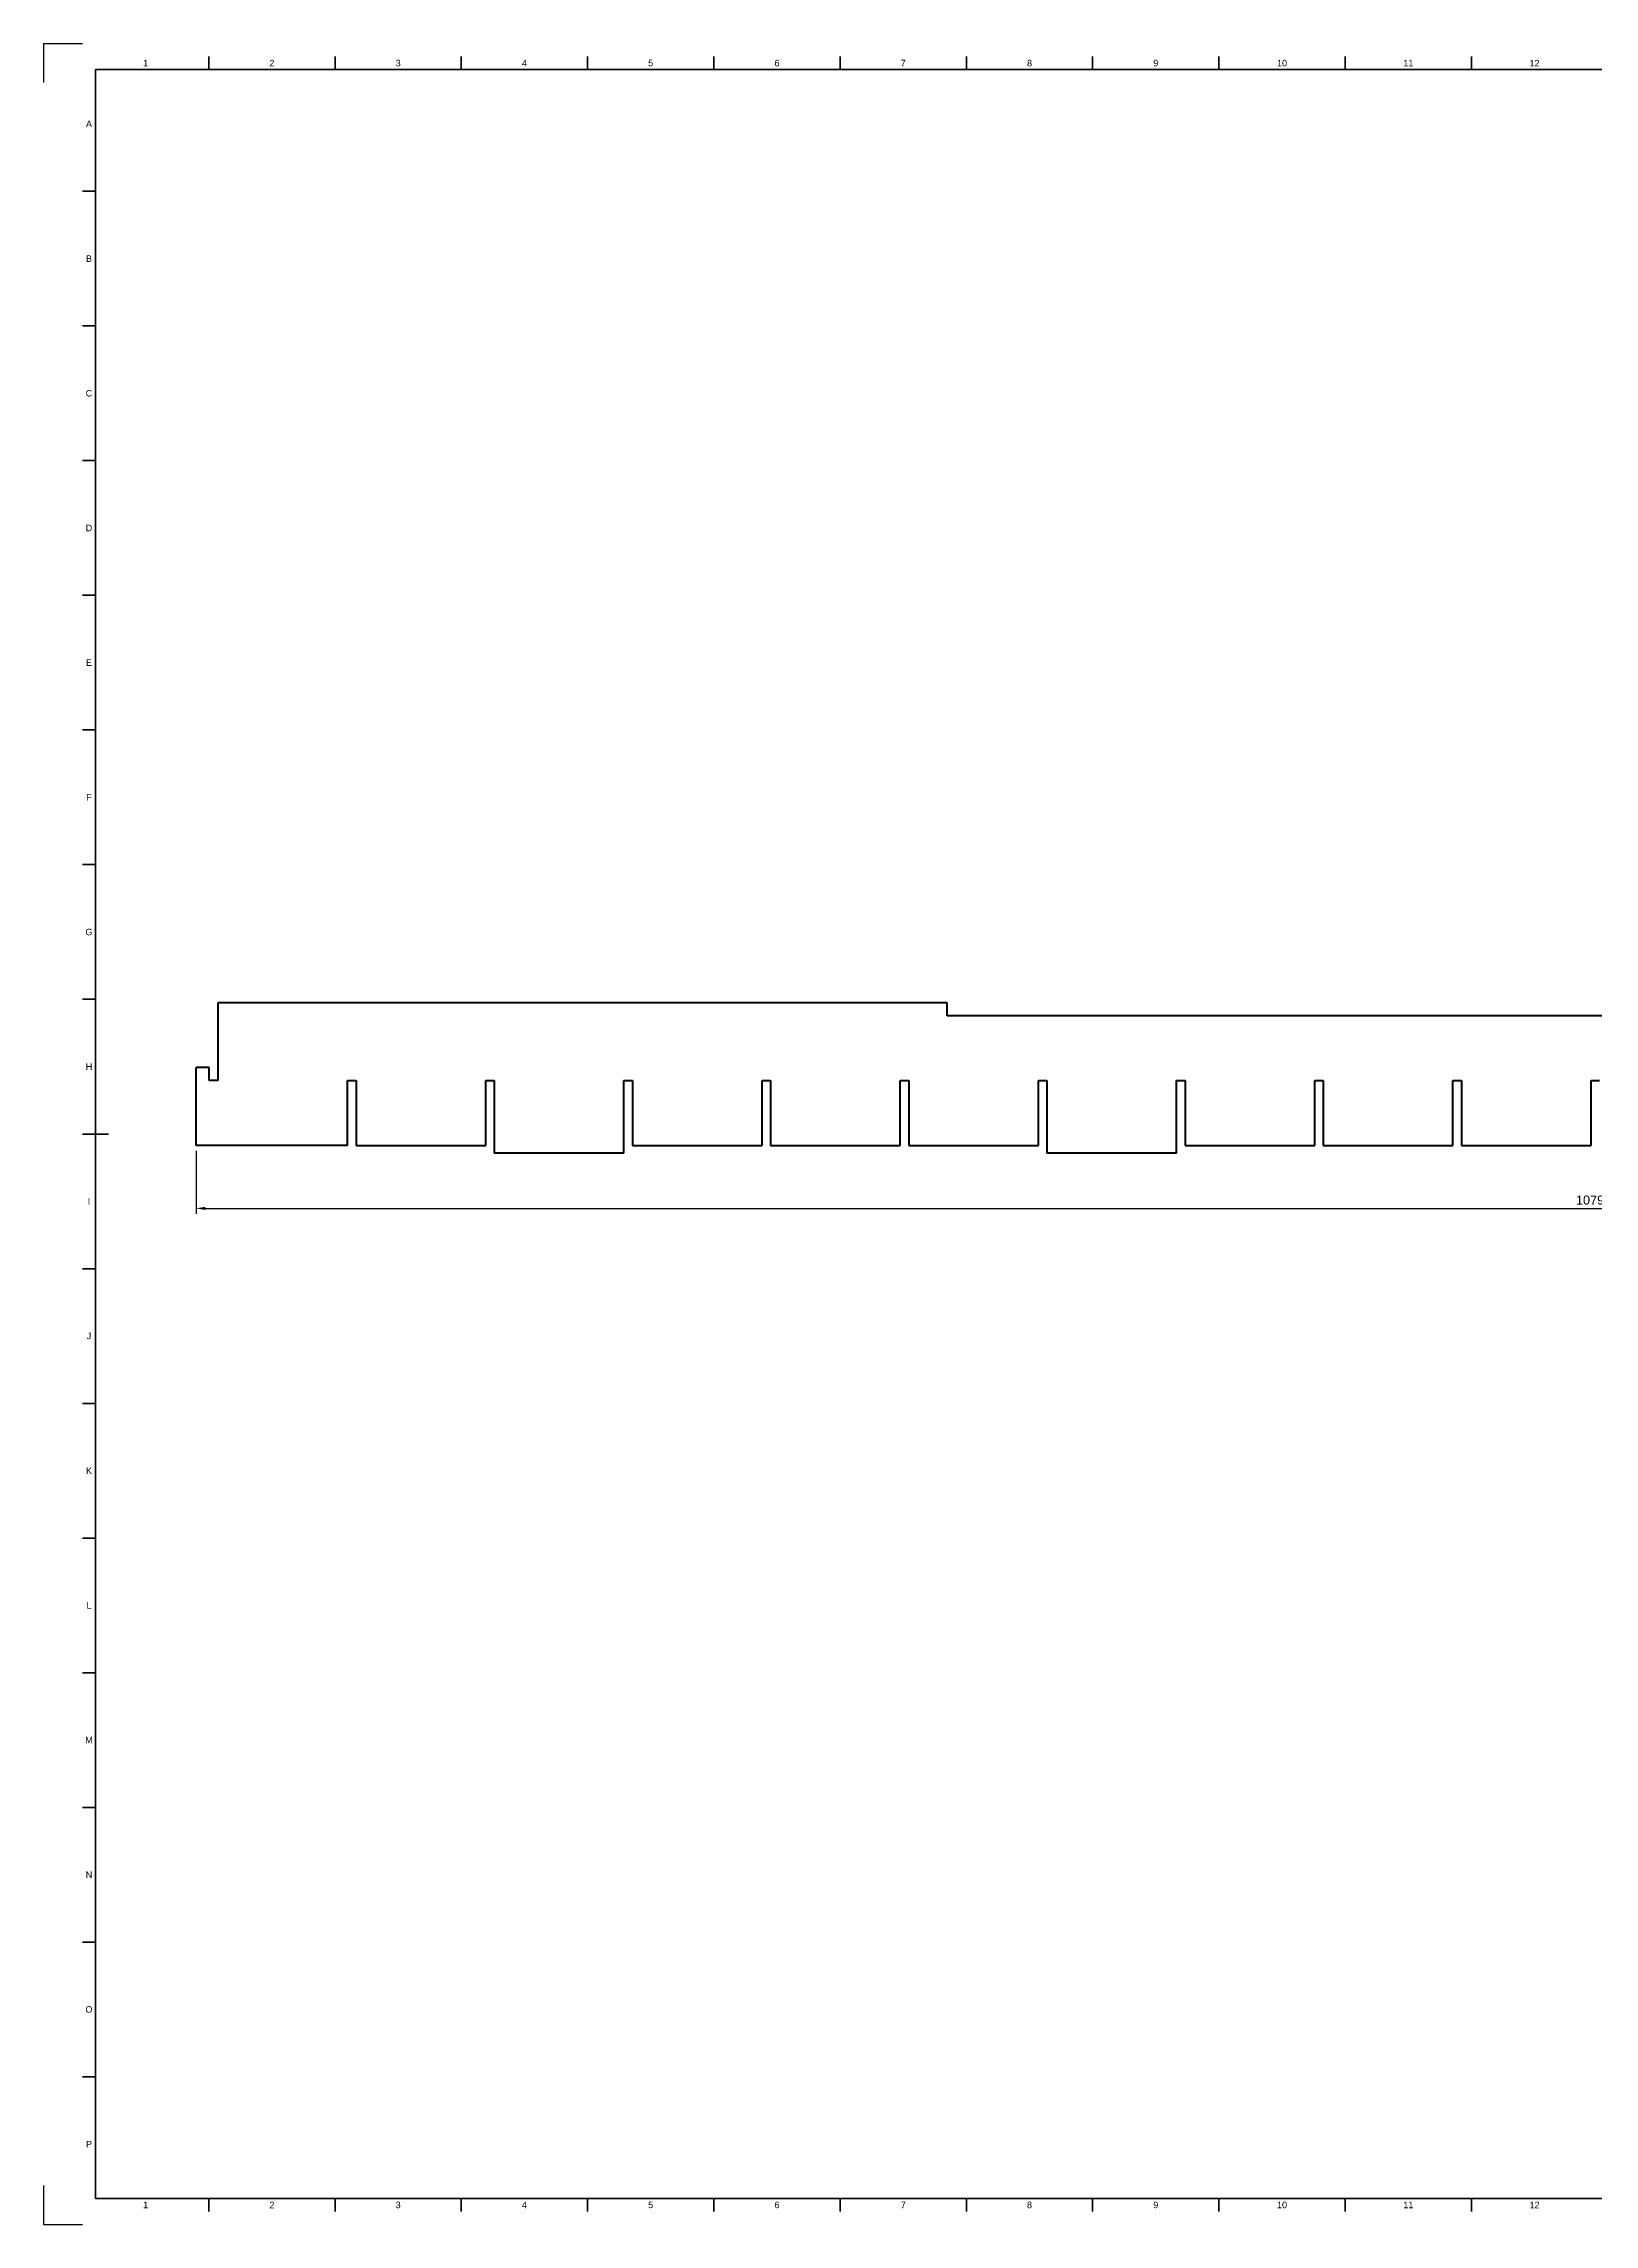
# Model space of a CAD drawing. Header units: millimetres. Extents: x 0 to 1189, y 0 to 841.
# Drawn here: x 0 to 598, y 0 to 841 of the extents above; entities that cross this region are included whole.
import ezdxf
from ezdxf.enums import TextEntityAlignment as Align

# ---------------------------------------------------------------- set-up
doc = ezdxf.new("R2010")
doc.units = ezdxf.units.MM
doc.header["$LTSCALE"] = 0.75
for name, color, linetype, lineweight in [('BORDER', 7, 'Continuous', 35), ('FD_Dimensions', 7, 'Continuous', 35), ('Visible', 7, 'Continuous', 70)]:
    doc.layers.add(name, color=color, linetype=linetype, lineweight=lineweight)
doc.styles.add('FusionTitle', font='arial.ttf')
doc.styles.get("Standard").update_dxf_attribs({"font": 'arial.ttf'})
doc.dimstyles.new('Dim-ISO-25', dxfattribs={"dimtxt": 3.5, "dimasz": 3.5, "dimexe": 2.1, "dimexo": 2.1, "dimgap": 1.4, "dimtad": 1, "dimzin": 12, "dimdsep": 46, "dimtxsty": 'Standard', "dimcen": 0, "dimazin": 3, "dimtp": 0.1, "dimtm": 0.1, "dimtfac": 0.714286, "dimtmove": 0, "dimatfit": 3, "dimfxl": 1, "dimtzin": 12, "dimarcsym": 0})

# ---------------------------------------------------------------- blocks, each defined once
blk = doc.blocks.new('ISO_A0_SHEET')
at = {"layer": 'BORDER'}
for p, q in [((63.708337, 836), (63.708337, 831)), ((112.41667, 836), (112.41667, 831)), ((161.125003, 836), (161.125003, 831)), ((209.833336, 836), (209.833336, 831)), ((258.541669, 836), (258.541669, 831)), ((307.250002, 836), (307.250002, 831)), ((355.958335, 836), (355.958335, 831)), ((404.666668, 836), (404.666668, 831)), ((453.375001, 836), (453.375001, 831)), ((502.083334, 836), (502.083334, 831)), ((550.791667, 836), (550.791667, 831)), ((20, 831), (1179, 831)), ((20, 831), (20, 10)), ((15, 784.0625), (20, 784.0625)), ((15, 732.125), (20, 732.125)), ((15, 680.1875), (20, 680.1875)), ((15, 628.25), (20, 628.25)), ((15, 576.3125), (20, 576.3125)), ((15, 524.375), (20, 524.375)), ((15, 472.4375), (20, 472.4375)), ((15, 420.5), (25, 420.5)), ((15, 368.5625), (20, 368.5625)), ((15, 316.625), (20, 316.625)), ((15, 264.6875), (20, 264.6875)), ((15, 212.75), (20, 212.75)), ((15, 160.8125), (20, 160.8125)), ((15, 108.875), (20, 108.875)), ((15, 56.9375), (20, 56.9375)), ((20, 10), (1179, 10)), ((63.708337, 10), (63.708337, 5)), ((112.41667, 10), (112.41667, 5)), ((161.125003, 10), (161.125003, 5)), ((209.833336, 10), (209.833336, 5)), ((258.541669, 10), (258.541669, 5)), ((307.250002, 10), (307.250002, 5)), ((355.958335, 10), (355.958335, 5)), ((404.666668, 10), (404.666668, 5)), ((453.375001, 10), (453.375001, 5)), ((502.083334, 10), (502.083334, 5)), ((550.791667, 10), (550.791667, 5))]:
    blk.add_line(p, q, dxfattribs=at)
at = {"layer": 'Defpoints'}
for p, q in [((0, 841), (15, 841)), ((0, 841), (0, 826)), ((0, 15), (0, 0)), ((0, 0), (15, 0))]:
    blk.add_line(p, q, dxfattribs=at)
at = {"layer": 'BORDER', "style": 'FusionTitle'}
for s, p in [('1', (39.35417, 833.5)), ('2', (88.062503, 833.5)), ('3', (136.770836, 833.5)), ('4', (185.479169, 833.5)), ('5', (234.187502, 833.5)), ('6', (282.895835, 833.5)), ('7', (331.604168, 833.5)), ('8', (380.312501, 833.5)), ('9', (429.020835, 833.5)), ('10', (477.729168, 833.5)), ('11', (526.4375, 833.5)), ('12', (575.145833, 833.5)), ('A', (17.5, 810.03125)), ('B', (17.5, 758.09375)), ('C', (17.5, 706.15625)), ('D', (17.5, 654.21875)), ('E', (17.5, 602.28125)), ('F', (17.5, 550.34375)), ('G', (17.5, 498.40625)), ('H', (17.5, 446.46875)), ('I', (17.5, 394.53125)), ('J', (17.5, 342.59375)), ('K', (17.5, 290.65625)), ('L', (17.5, 238.71875)), ('M', (17.5, 186.78125)), ('N', (17.5, 134.84375)), ('O', (17.5, 82.90625)), ('P', (17.5, 30.96875)), ('1', (39.35417, 7.5)), ('2', (88.062503, 7.5)), ('3', (136.770836, 7.5)), ('4', (185.479169, 7.5)), ('5', (234.187502, 7.5)), ('6', (282.895835, 7.5)), ('7', (331.604168, 7.5)), ('8', (380.312501, 7.5)), ('9', (429.020835, 7.5)), ('10', (477.729168, 7.5)), ('11', (526.4375, 7.5)), ('12', (575.145833, 7.5))]:
    blk.add_text(s, height=2.5, dxfattribs=at).set_placement(p, align=Align.MIDDLE)
blk = doc.blocks.new('*D7')
at = {"layer": 'Defpoints', "color": 0, "transparency": 16777216}
for p in [(58.838615, 416.094868), (1138.338615, 416.094868), (1138.338615, 391.811545)]:
    blk.add_point(p, dxfattribs=at)
at = {"layer": 'FD_Dimensions', "color": 0, "lineweight": -2, "transparency": 16777216}
for p, q in [((58.838615, 413.994868), (58.838615, 389.711545)), ((1138.338615, 413.994868), (1138.338615, 389.711545)), ((62.338615, 391.811545), (1134.838615, 391.811545))]:
    blk.add_line(p, q, dxfattribs=at)
at = {"layer": 'FD_Dimensions', "color": 0, "transparency": 16777216}
for points in [[(62.338615, 392.394878), (62.338615, 391.228212), (58.838615, 391.811545)], [(1134.838615, 392.394878), (1134.838615, 391.228212), (1138.338615, 391.811545)]]:
    blk.add_solid(points, dxfattribs=at)
at = {"layer": 'FD_Dimensions', "color": 0, "transparency": 16777216, "insert": (598.588615, 394.99855), "char_height": 3.5, "attachment_point": 5}
blk.add_mtext('1079.5', dxfattribs=at)

msp = doc.modelspace()

# ---------------------------------------------------------------- linework, layer by layer
at = {"layer": 'Visible'}
for p, q in [((67.238615, 471.094868), (67.238615, 441.094868)), ((348.588615, 471.094868), (67.238615, 471.094868)), ((348.588615, 466.094868), (348.588615, 471.094868)), ((848.588615, 466.094868), (348.588615, 466.094868)), ((63.838615, 446.094868), (58.838615, 446.094868)), ((58.838615, 416.094868), (58.838615, 446.094868)), ((63.838615, 441.094868), (63.838615, 446.094868)), ((67.238615, 441.094868), (63.838615, 441.094868)), ((117.238615, 416.094868), (117.238615, 441.094868)), ((117.238615, 441.094868), (120.538615, 441.094868)), ((120.538615, 441.094868), (120.538615, 416.094868)), ((170.538615, 416.094868), (170.538615, 441.094868)), ((170.538615, 441.094868), (173.838615, 441.094868)), ((173.838615, 441.094868), (173.838615, 413.094868)), ((223.838615, 413.094868), (223.838615, 441.094868)), ((223.838615, 441.094868), (227.138615, 441.094868)), ((227.138615, 441.094868), (227.138615, 416.094868)), ((277.138615, 416.094868), (277.138615, 441.094868)), ((277.138615, 441.094868), (280.438615, 441.094868)), ((280.438615, 441.094868), (280.438615, 416.094868)), ((330.438615, 416.094868), (330.438615, 441.094868)), ((330.438615, 441.094868), (333.738615, 441.094868)), ((333.738615, 441.094868), (333.738615, 416.094868)), ((383.738615, 416.094868), (383.738615, 441.094868)), ((383.738615, 441.094868), (387.038615, 441.094868)), ((387.038615, 441.094868), (387.038615, 413.094868)), ((437.038615, 413.094868), (437.038615, 441.094868)), ((437.038615, 441.094868), (440.338615, 441.094868)), ((440.338615, 441.094868), (440.338615, 416.094868)), ((490.338615, 416.094868), (490.338615, 441.094868)), ((490.338615, 441.094868), (493.638615, 441.094868)), ((493.638615, 441.094868), (493.638615, 416.094868)), ((543.638615, 416.094868), (543.638615, 441.094868)), ((543.638615, 441.094868), (546.938615, 441.094868)), ((546.938615, 441.094868), (546.938615, 416.094868)), ((596.938615, 416.094868), (596.938615, 441.094868)), ((596.938615, 441.094868), (600.238615, 441.094868)), ((117.238615, 416.094868), (58.838615, 416.094868)), ((120.538615, 416.094868), (170.538615, 416.094868)), ((223.838615, 413.094868), (173.838615, 413.094868)), ((227.138615, 416.094868), (277.138615, 416.094868)), ((280.438615, 416.094868), (330.438615, 416.094868)), ((333.738615, 416.094868), (383.738615, 416.094868)), ((437.038615, 413.094868), (387.038615, 413.094868)), ((440.338615, 416.094868), (490.338615, 416.094868)), ((493.638615, 416.094868), (543.638615, 416.094868)), ((546.938615, 416.094868), (596.938615, 416.094868))]:
    msp.add_line(p, q, dxfattribs=at)

# ---------------------------------------------------------------- block references
at = {"layer": 'BORDER'}
msp.add_blockref('ISO_A0_SHEET', (0, 0), dxfattribs=at)

# ---------------------------------------------------------------- dimensions: what is measured, and where the dimension line sits
at = {"layer": 'FD_Dimensions'}
dim = msp.add_linear_dim(base=(1138.338615, 391.811545), p1=(58.838615, 416.094868), p2=(1138.338615, 416.094868), angle=180, dimstyle='Dim-ISO-25', override={"dimlfac": 1, "dimclrd": 0, "dimclre": 0}, dxfattribs=at)
dim.commit()
dim.dimension.update_dxf_attribs({"geometry": '*D7', "text_midpoint": (598.588615, 394.99855)})

doc.saveas('drawing.dxf')
